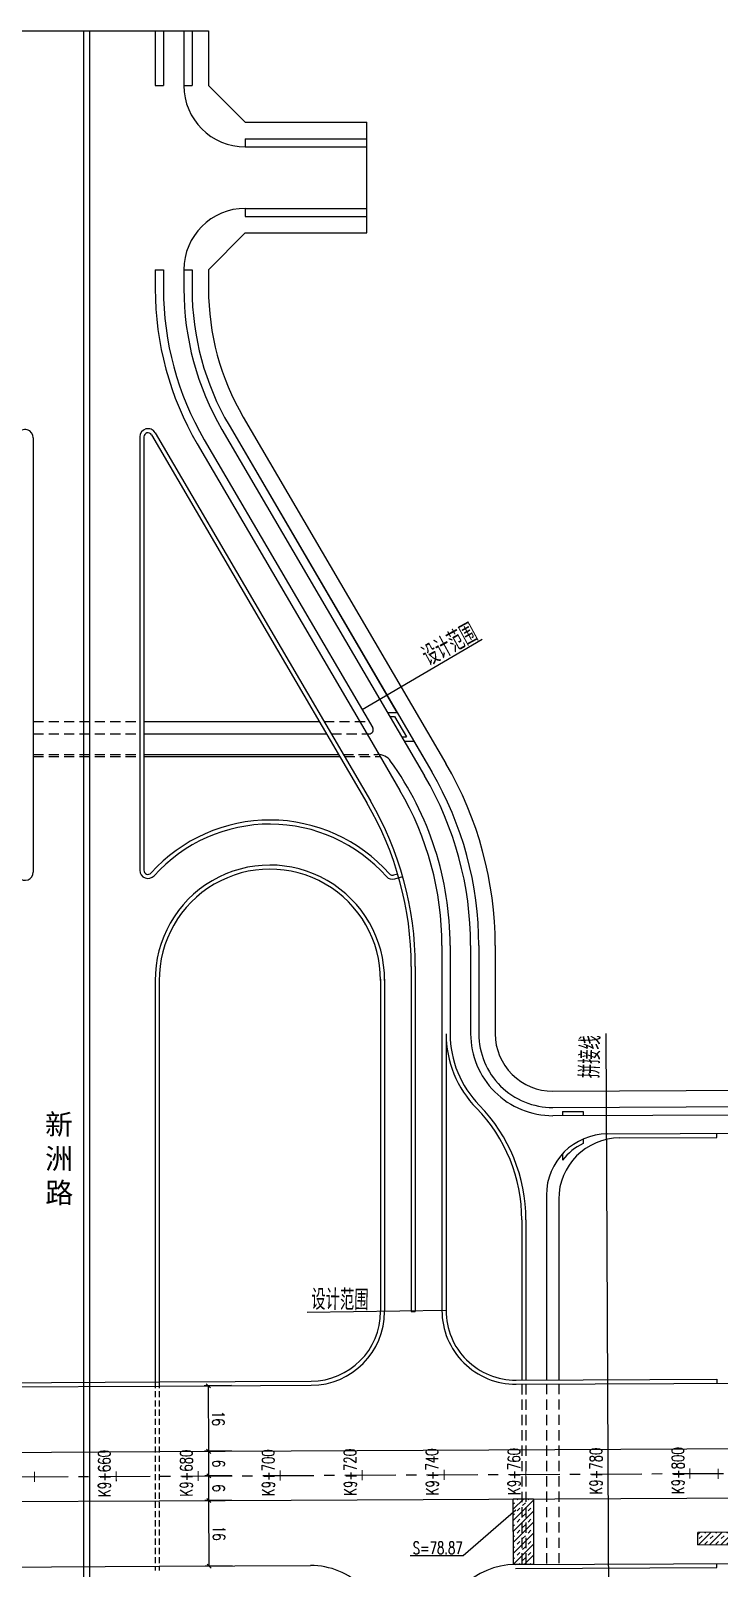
# Model space of a CAD drawing. Extents: x 113363 to 119694, y 18926 to 19620.
# Drawn here: x 113806.4 to 113974.4, y 19242.6 to 19617.8 of the extents above; entities that cross this region are included whole.
import ezdxf
from ezdxf.enums import TextEntityAlignment as Align

# ---------------------------------------------------------------- set-up
doc = ezdxf.new("R2010")
doc.units = 0
for name, pattern in [('CENTER', [2, 1.25, -0.25, 0.25, -0.25]), ('CONTINOUS', [0]), ('DASHED', [0.75, 0.5, -0.25]), ('HIDDENX2', [0.75, 0.5, -0.25])]:
    doc.linetypes.add(name, pattern=pattern)
for name, color, linetype in [('AXIS', 2, 'Continuous'), ('FW', 4, 'Continuous'), ('SGFW', 4, 'Continuous'), ('SZ-ZH-DIM', 7, 'Continuous'), ('人行道', 1, 'Continuous'), ('地下通道', 6, 'Continuous'), ('对应标注', 1, 'Continuous'), ('拼接线', 7, 'Continuous'), ('无障碍', 3, 'Continuous'), ('树池绿化', 3, 'Continuous'), ('横断面宽度标注', 7, 'Continuous'), ('现状', 5, 'Continuous'), ('立道牙', 5, 'Continuous'), ('计量填充层2', 241, 'Continuous'), ('路网路名', 7, 'Continuous')]:
    doc.layers.add(name, color=color, linetype=linetype)
doc.styles.add('hysztext', font='txtd.shx', dxfattribs={"width": 0.7, "bigfont": 'hztxt.shx'})
doc.styles.add('HZO', font='', dxfattribs={"height": 15})
doc.styles.add('HZTXT', font='ROMANS', dxfattribs={"width": 0.75, "bigfont": 'HZTXT'})
doc.styles.get("Standard").update_dxf_attribs({"font": 'txtd.shx', "width": 0.7, "bigfont": 'hztxt.shx'})
doc.styles.add('txtd', font='txtd.shx', dxfattribs={"width": 0.7, "bigfont": 'hztxt.shx'})
doc.styles.get('HZO').set_extended_font_data('宋体')
doc.dimstyles.get("Standard").update_dxf_attribs({"dimtxt": 3, "dimasz": 1, "dimexe": 1, "dimexo": 0.625, "dimgap": 0.9, "dimtad": 1, "dimdsep": 46, "dimtxsty": 'txtd', "dimblk": 'OBLIQUE', "dimcen": 0.09, "dimclrd": 256, "dimadec": 0, "dimazin": 0, "dimtfac": 1, "dimtix": 1, "dimtmove": 2, "dimatfit": 3, "dimfxl": 1, "dimtolj": 1, "dimtzin": 0, "dimlwd": -1, "dimarcsym": 0})
doc.dimstyles.new('横断面', dxfattribs={"dimtxt": 3, "dimasz": 1, "dimexe": 1, "dimexo": 0.625, "dimgap": 0.9, "dimtad": 1, "dimdsep": 46, "dimtxsty": 'Standard', "dimblk": 'OBLIQUE', "dimcen": 0.09, "dimadec": 0, "dimazin": 0, "dimtfac": 1, "dimtix": 1, "dimtmove": 2, "dimatfit": 3, "dimfxl": 1, "dimtolj": 1, "dimtzin": 0, "dimarcsym": 0})

# ---------------------------------------------------------------- blocks, each defined once
blk = doc.blocks.new('_Oblique')
at = {"color": 0, "linetype": 'ByBlock', "lineweight": -2}
blk.add_line((-0.5, -0.5), (0.5, 0.5), dxfattribs=at)
blk = doc.blocks.new('*U271')
at = {"layer": '横断面宽度标注', "color": 0, "linetype": 'CONTINOUS', "lineweight": -2, "transparency": 16777216}
for p, q in [((113855.5, 19259.18), (113848.87, 19259.15)), ((113855.58, 19243.18), (113848.95, 19243.15))]:
    blk.add_line(p, q, dxfattribs=at)
at = {"layer": '横断面宽度标注', "linetype": 'CONTINOUS', "transparency": 16777216}
blk.add_line((113849.95, 19243.15), (113849.87, 19259.15), dxfattribs=at)
for p, rotation in [((113849.87, 19259.15), 90.28595695221858), ((113849.95, 19243.15), 270.2859569522186)]:
    blk.add_blockref('_Oblique', p, dxfattribs=dict(at, rotation=rotation))
at = {"layer": '横断面宽度标注', "color": 0, "linetype": 'CONTINOUS', "transparency": 16777216, "insert": (113852.31, 19251.16), "char_height": 3, "width": 0.000000001, "attachment_point": 5, "rotation": 270.286, "style": 'txtd'}
blk.add_mtext('\\A1;16', dxfattribs=at)
blk = doc.blocks.new('*U272')
at = {"layer": '横断面宽度标注', "color": 0, "linetype": 'CONTINOUS', "lineweight": -2, "transparency": 16777216}
for p, q in [((113855.47, 19265.18), (113848.84, 19265.15)), ((113855.5, 19259.18), (113848.87, 19259.15))]:
    blk.add_line(p, q, dxfattribs=at)
at = {"layer": '横断面宽度标注', "linetype": 'CONTINOUS', "transparency": 16777216}
blk.add_line((113849.87, 19259.15), (113849.84, 19265.15), dxfattribs=at)
for p, rotation in [((113849.84, 19265.15), 90.28595695185399), ((113849.87, 19259.15), 270.285956951854)]:
    blk.add_blockref('_Oblique', p, dxfattribs=dict(at, rotation=rotation))
at = {"layer": '横断面宽度标注', "color": 0, "linetype": 'CONTINOUS', "transparency": 16777216, "insert": (113852.25, 19262.16), "char_height": 3, "width": 0.000000001, "attachment_point": 5, "rotation": 270.286, "style": 'txtd'}
blk.add_mtext('\\A1;6', dxfattribs=at)
blk = doc.blocks.new('*U273')
at = {"layer": '横断面宽度标注', "color": 0, "linetype": 'CONTINOUS', "lineweight": -2, "transparency": 16777216}
for p, q in [((113855.44, 19271.18), (113848.81, 19271.15)), ((113855.47, 19265.18), (113848.84, 19265.15))]:
    blk.add_line(p, q, dxfattribs=at)
at = {"layer": '横断面宽度标注', "linetype": 'CONTINOUS', "transparency": 16777216}
blk.add_line((113849.84, 19265.15), (113849.81, 19271.15), dxfattribs=at)
for p, rotation in [((113849.81, 19271.15), 90.28595695185399), ((113849.84, 19265.15), 270.285956951854)]:
    blk.add_blockref('_Oblique', p, dxfattribs=dict(at, rotation=rotation))
at = {"layer": '横断面宽度标注', "color": 0, "linetype": 'CONTINOUS', "transparency": 16777216, "insert": (113852.22, 19268.16), "char_height": 3, "width": 0.000000001, "attachment_point": 5, "rotation": 270.286, "style": 'txtd'}
blk.add_mtext('\\A1;6', dxfattribs=at)
blk = doc.blocks.new('*U274')
at = {"layer": '横断面宽度标注', "color": 0, "linetype": 'CONTINOUS', "lineweight": -2, "transparency": 16777216}
for p, q in [((113855.36, 19287.18), (113848.73, 19287.15)), ((113855.44, 19271.18), (113848.81, 19271.15))]:
    blk.add_line(p, q, dxfattribs=at)
at = {"layer": '横断面宽度标注', "linetype": 'CONTINOUS', "transparency": 16777216}
blk.add_line((113849.81, 19271.15), (113849.73, 19287.15), dxfattribs=at)
for p, rotation in [((113849.73, 19287.15), 90.28595695185399), ((113849.81, 19271.15), 270.285956951854)]:
    blk.add_blockref('_Oblique', p, dxfattribs=dict(at, rotation=rotation))
at = {"layer": '横断面宽度标注', "color": 0, "linetype": 'CONTINOUS', "transparency": 16777216, "insert": (113852.17, 19279.16), "char_height": 3, "width": 0.000000001, "attachment_point": 5, "rotation": 270.286, "style": 'txtd'}
blk.add_mtext('\\A1;16', dxfattribs=at)
blk = doc.blocks.new('*U168')
at = {"layer": '横断面宽度标注', "color": 0, "linetype": 'CONTINOUS', "lineweight": -2, "transparency": 16777216}
for p, q in [((113855.5, 19259.18), (113848.87, 19259.15)), ((113849.95, 19243.15), (113849.87, 19259.15)), ((113855.58, 19243.18), (113848.95, 19243.15))]:
    blk.add_line(p, q, dxfattribs=at)
for p, rotation in [((113849.87, 19259.15), 90.28595695221858), ((113849.95, 19243.15), 270.2859569522186)]:
    blk.add_blockref('_Oblique', p, dxfattribs=dict(at, rotation=rotation))
at = {"layer": '横断面宽度标注', "color": 0, "linetype": 'CONTINOUS', "transparency": 16777216, "insert": (113852.31, 19251.16), "char_height": 3, "width": 0.000000001, "attachment_point": 5, "rotation": 270.286}
blk.add_mtext('\\A1;16', dxfattribs=at)
blk = doc.blocks.new('*U170')
at = {"layer": '横断面宽度标注', "color": 0, "linetype": 'CONTINOUS', "lineweight": -2, "transparency": 16777216}
for p, q in [((113855.47, 19265.18), (113848.84, 19265.15)), ((113849.87, 19259.15), (113849.84, 19265.15)), ((113855.5, 19259.18), (113848.87, 19259.15))]:
    blk.add_line(p, q, dxfattribs=at)
for p, rotation in [((113849.84, 19265.15), 90.28595695185399), ((113849.87, 19259.15), 270.285956951854)]:
    blk.add_blockref('_Oblique', p, dxfattribs=dict(at, rotation=rotation))
at = {"layer": '横断面宽度标注', "color": 0, "linetype": 'CONTINOUS', "transparency": 16777216, "insert": (113852.25, 19262.16), "char_height": 3, "width": 0.000000001, "attachment_point": 5, "rotation": 270.286}
blk.add_mtext('\\A1;6', dxfattribs=at)
blk = doc.blocks.new('*U171')
at = {"layer": '横断面宽度标注', "color": 0, "linetype": 'CONTINOUS', "lineweight": -2, "transparency": 16777216}
for p, q in [((113855.44, 19271.18), (113848.81, 19271.15)), ((113849.84, 19265.15), (113849.81, 19271.15)), ((113855.47, 19265.18), (113848.84, 19265.15))]:
    blk.add_line(p, q, dxfattribs=at)
for p, rotation in [((113849.81, 19271.15), 90.28595695185399), ((113849.84, 19265.15), 270.285956951854)]:
    blk.add_blockref('_Oblique', p, dxfattribs=dict(at, rotation=rotation))
at = {"layer": '横断面宽度标注', "color": 0, "linetype": 'CONTINOUS', "transparency": 16777216, "insert": (113852.22, 19268.16), "char_height": 3, "width": 0.000000001, "attachment_point": 5, "rotation": 270.286}
blk.add_mtext('\\A1;6', dxfattribs=at)
blk = doc.blocks.new('*U172')
at = {"layer": '横断面宽度标注', "color": 0, "linetype": 'CONTINOUS', "lineweight": -2, "transparency": 16777216}
for p, q in [((113855.36, 19287.18), (113848.73, 19287.15)), ((113849.81, 19271.15), (113849.73, 19287.15)), ((113855.44, 19271.18), (113848.81, 19271.15))]:
    blk.add_line(p, q, dxfattribs=at)
for p, rotation in [((113849.73, 19287.15), 90.28595695185399), ((113849.81, 19271.15), 270.285956951854)]:
    blk.add_blockref('_Oblique', p, dxfattribs=dict(at, rotation=rotation))
at = {"layer": '横断面宽度标注', "color": 0, "linetype": 'CONTINOUS', "transparency": 16777216, "insert": (113852.17, 19279.16), "char_height": 3, "width": 0.000000001, "attachment_point": 5, "rotation": 270.286}
blk.add_mtext('\\A1;16', dxfattribs=at)

msp = doc.modelspace()

# ---------------------------------------------------------------- hatches: boundary and pattern name
at = {"layer": '计量填充层2'}
h = msp.add_hatch(dxfattribs=at)
h.set_pattern_fill('TRANS', color=256, scale=0.3, angle=45, style=0)
h.paths.add_polyline_path([(113924.239, 19243.518), (113924.159, 19259.521), (113929.113, 19259.546), (113929.135, 19243.525)])
h = msp.add_hatch(dxfattribs=at)
h.set_pattern_fill('TRANS', color=256, scale=0.3, angle=45, style=0)
edge = h.paths.add_edge_path()
edge.add_line((113969.193, 19248.341), (114008.193, 19248.491))
edge.add_line((114008.193, 19248.491), (114008.181, 19251.491))
edge.add_line((114008.181, 19251.491), (113969.182, 19251.341))

# ---------------------------------------------------------------- linework, layer by layer
at = {"layer": 'AXIS', "color": 211, "linetype": 'CENTER', "ltscale": 10}
msp.add_line((113543.008, 19263.619), (119536.495, 19293.532), dxfattribs=at)
at = {"layer": 'FW', "linetype": 'CONTINOUS'}
for p, q in [((113916.562, 19469.259), (113887.29, 19452.133)), ((113907.749, 19305.523), (113873.839, 19304.994))]:
    msp.add_line(p, q, dxfattribs=at)
at = {"layer": 'FW'}
msp.add_line((113946.722, 19373.1), (113947.725, 19172.135), dxfattribs=at)
at = {"layer": 'SZ-ZH-DIM'}
for points in [[(113807.254, 19266.188, 0.25, 0.25, 0), (113807.267, 19263.688, 0.25, 0.25, 0)], [(113827.254, 19266.288, 0.25, 0.25, 0), (113827.266, 19263.788, 0.25, 0.25, 0)], [(113847.254, 19266.388, 0.25, 0.25, 0), (113847.266, 19263.888, 0.25, 0.25, 0)], [(113867.253, 19266.487, 0.25, 0.25, 0), (113867.266, 19263.987, 0.25, 0.25, 0)], [(113887.253, 19266.587, 0.25, 0.25, 0), (113887.266, 19264.087, 0.25, 0.25, 0)], [(113907.253, 19266.687, 0.25, 0.25, 0), (113907.265, 19264.187, 0.25, 0.25, 0)], [(113927.253, 19266.787, 0.25, 0.25, 0), (113927.265, 19264.287, 0.25, 0.25, 0)], [(113967.252, 19266.986, 0.25, 0.25, 0), (113967.265, 19264.486, 0.25, 0.25, 0)], [(113974.148, 19266.887, 0.25, 0.25, 0), (113974.161, 19264.387, 0.25, 0.25, 0)]]:
    msp.add_lwpolyline(points, format="xyseb", dxfattribs=at)
at = {"layer": '人行道', "linetype": 'Continuous'}
for p, q in [((113790.25, 19617.848), (113849.75, 19617.848)), ((113888.406, 19568.5), (113888.406, 19595.5))]:
    msp.add_line(p, q, dxfattribs=at)
at = {"layer": '人行道', "ltscale": 10}
for p, q in [((113849.75, 19617.848), (113849.75, 19604.5)), ((113858.75, 19595.5), (113849.75, 19604.5)), ((113858.75, 19595.5), (113888.406, 19595.5)), ((113858.75, 19568.5), (113849.75, 19559.5)), ((113858.75, 19568.5), (113888.406, 19568.5)), ((113849.75, 19559.5), (113849.75, 19554.886)), ((113858.236, 19523.578), (113907.705, 19439.022)), ((113919.749, 19394.585), (113919.749, 19373.068)), ((113933.818, 19359.068), (114055.77, 19359.676))]:
    msp.add_line(p, q, dxfattribs=at)
for centre, radius, start, end in [((113911.75, 19554.886), 62, 180, 210.32955), ((113831.749, 19394.585), 88, 0, 30.32955), ((113933.749, 19373.068), 14, 180, 270.28557)]:
    msp.add_arc(centre, radius, start, end, dxfattribs=at)
at = {"layer": '地下通道', "linetype": 'HIDDENX2', "ltscale": 5}
for p, q in [((113807, 19449.25), (113833, 19449.25)), ((113807, 19449.25), (113833, 19449.25)), ((113877.97, 19449.25), (113888.977, 19449.25)), ((113877.97, 19449.25), (113888.977, 19449.25)), ((113807, 19446.25), (113833, 19446.25)), ((113807, 19446.25), (113833, 19446.25)), ((113879.725, 19446.25), (113888.988, 19446.25)), ((113879.725, 19446.25), (113888.988, 19446.25)), ((113807, 19441.25), (113833, 19441.25)), ((113807, 19441.25), (113833, 19441.25)), ((113882.651, 19441.25), (113890.983, 19441.25)), ((113882.651, 19441.25), (113890.983, 19441.25)), ((113807, 19440.75), (113833, 19440.75)), ((113807, 19440.75), (113833, 19440.75)), ((113882.943, 19440.75), (113891.632, 19440.75)), ((113882.943, 19440.75), (113891.632, 19440.75)), ((113926.249, 19287.532), (113926.249, 19243.528)), ((113926.249, 19287.532), (113926.249, 19243.528)), ((113927.249, 19287.537), (113927.249, 19243.533)), ((113927.249, 19287.537), (113927.249, 19243.533)), ((113932.249, 19287.562), (113932.249, 19243.558)), ((113932.249, 19287.562), (113932.249, 19243.558)), ((113935.249, 19287.577), (113935.249, 19243.573)), ((113935.249, 19287.577), (113935.249, 19243.573))]:
    msp.add_line(p, q, dxfattribs=at)
at = {"layer": '地下通道', "ltscale": 5}
for p, q in [((113834, 19449.25), (113876.812, 19449.25)), ((113834, 19449.25), (113876.812, 19449.25)), ((113834, 19446.25), (113878.567, 19446.25)), ((113834, 19446.25), (113878.567, 19446.25)), ((113834, 19441.25), (113881.492, 19441.25)), ((113834, 19441.25), (113881.492, 19441.25)), ((113834, 19440.75), (113881.785, 19440.75)), ((113834, 19440.75), (113881.785, 19440.75)), ((113932.249, 19333.635), (113932.249, 19288.56)), ((113932.249, 19333.635), (113932.249, 19288.56)), ((113935.249, 19332.65), (113935.249, 19288.575)), ((113935.249, 19332.65), (113935.249, 19288.575)), ((113926.249, 19327.651), (113926.249, 19288.53)), ((113926.249, 19327.651), (113926.249, 19288.53)), ((113927.249, 19327.651), (113927.249, 19288.535)), ((113927.249, 19327.651), (113927.249, 19288.535))]:
    msp.add_line(p, q, dxfattribs=at)
at = {"layer": '对应标注', "linetype": 'CONTINOUS'}
for p, q in [((113924.811, 19256.812), (113911.925, 19245.645)), ((113911.925, 19245.645), (113899.012, 19245.645))]:
    msp.add_line(p, q, dxfattribs=at)
at = {"layer": '拼接线'}
msp.add_line((113946.722, 19373.1), (113947.725, 19172.135), dxfattribs=at)
at = {"layer": '无障碍', "linetype": 'CONTINOUS'}
for p, q in [((113893.452, 19451.502), (113895.769, 19451.502)), ((113894.037, 19450.502), (113895.196, 19450.502)), ((113895.196, 19450.502), (113898.121, 19445.502)), ((113896.962, 19445.502), (113898.121, 19445.502)), ((113897.547, 19444.502), (113899.864, 19444.502)), ((113936.194, 19354.08), (113941.194, 19354.105)), ((113936.194, 19354.08), (113936.194, 19353.08)), ((113941.194, 19354.105), (113941.194, 19353.105)), ((113941.194, 19347.359), (113941.194, 19346.258)), ((113936.194, 19343.774), (113936.194, 19342.225))]:
    msp.add_line(p, q, dxfattribs=at)
msp.add_arc((113947.249, 19333.635), 14, 115.62506, 142.15029, dxfattribs=at)
at = {"layer": '树池绿化'}
for p, q in [((113845.75, 19617.848), (113845.75, 19604.5)), ((113845.75, 19617.848), (113845.75, 19604.5)), ((113843.75, 19604.5), (113845.75, 19604.5)), ((113843.75, 19604.5), (113845.75, 19604.5)), ((113858.75, 19591.5), (113888.406, 19591.5)), ((113858.75, 19591.5), (113858.75, 19589.5)), ((113858.75, 19591.5), (113888.406, 19591.5)), ((113858.75, 19591.5), (113858.75, 19589.5)), ((113858.75, 19574.5), (113858.75, 19572.5)), ((113858.75, 19574.5), (113858.75, 19572.5)), ((113858.75, 19572.5), (113888.406, 19572.5)), ((113858.75, 19572.5), (113888.406, 19572.5)), ((113843.75, 19559.5), (113845.75, 19559.5)), ((113843.75, 19559.5), (113845.75, 19559.5)), ((113845.75, 19559.5), (113845.75, 19554.886)), ((113845.75, 19559.5), (113845.75, 19554.886)), ((113854.783, 19521.558), (113904.252, 19437.002)), ((113854.783, 19521.558), (113895.769, 19451.502)), ((113899.864, 19444.502), (113904.252, 19437.002)), ((113915.749, 19394.585), (113915.749, 19373.068)), ((113915.749, 19394.585), (113915.749, 19373.068)), ((113933.838, 19355.069), (114055.79, 19355.676)), ((113933.838, 19355.069), (114055.79, 19355.676))]:
    msp.add_line(p, q, dxfattribs=at)
for centre, radius, start, end in [((113911.75, 19554.886), 66, 180, 210.32955), ((113911.75, 19554.886), 66, 180, 210.32955), ((113831.749, 19394.585), 84, 0, 30.32955), ((113831.749, 19394.585), 84, 0, 30.32955), ((113933.749, 19373.068), 18, 180, 270.28557), ((113933.749, 19373.068), 18, 180, 270.28557)]:
    msp.add_arc(centre, radius, start, end, dxfattribs=at)
at = {"layer": '现状'}
for p, q in [((113819.25, 19617.848), (113819.25, 18966.845)), ((113819.25, 19617.848), (113819.25, 19287.997)), ((113820.75, 19617.848), (113820.75, 18966.845)), ((113820.75, 19617.848), (113820.75, 19288.004)), ((113836.75, 19617.848), (113836.75, 19604.5)), ((113838.75, 19617.848), (113838.75, 19604.5)), ((113843.75, 19617.848), (113843.75, 19604.5)), ((113836.75, 19604.5), (113838.75, 19604.5)), ((113858.75, 19589.5), (113888.406, 19589.5)), ((113858.75, 19574.5), (113888.406, 19574.5)), ((113836.75, 19559.5), (113836.75, 19554.886)), ((113836.75, 19559.5), (113838.75, 19559.5)), ((113838.75, 19559.5), (113838.75, 19554.886)), ((113843.75, 19559.5), (113843.75, 19554.886)), ((113836.726, 19519.747), (113889.299, 19429.885)), ((113853.057, 19520.548), (113902.526, 19435.993)), ((113807, 19518.536), (113807, 19412.516)), ((113833, 19518.737), (113833, 19412.962)), ((113834, 19518.737), (113834, 19412.962)), ((113835.863, 19519.242), (113888.436, 19429.38)), ((113847.015, 19517.014), (113889.049, 19445.166)), ((113848.741, 19518.023), (113889.851, 19447.755)), ((113889.049, 19445.166), (113896.484, 19432.458)), ((113894.958, 19411.805), (113895.945, 19412.096)), ((113895.241, 19410.845), (113897.184, 19411.418)), ((113906.749, 19394.585), (113906.749, 19305.525)), ((113908.749, 19394.585), (113908.749, 19373.068)), ((113913.749, 19394.585), (113913.749, 19373.068)), ((113899.249, 19389.488), (113899.249, 19305.273)), ((113900.249, 19389.488), (113900.249, 19305.273)), ((113836.75, 19386.46), (113836.75, 19288.084)), ((113837.75, 19386.455), (113837.75, 19288.089)), ((113891.749, 19386.36), (113891.749, 19305.273)), ((113892.749, 19386.363), (113892.749, 19305.275)), ((113907.749, 19373.068), (113907.749, 19305.523)), ((113933.848, 19353.069), (114055.8, 19353.676)), ((113947.174, 19348.635), (114065.452, 19349.224)), ((113950.174, 19347.65), (113973.841, 19347.768)), ((113899.249, 19305.273), (113900.249, 19305.273)), ((113765.336, 19287.728), (113837.75, 19288.089)), ((113837.75, 19288.089), (113874.833, 19288.274)), ((113924.833, 19288.523), (113973.841, 19288.767)), ((113924.66, 19243.52), (113988.58, 19243.84)), ((113924.664, 19242.521), (113973.841, 19242.766)), ((113973.841, 19242.766), (113973.836, 19243.766))]:
    msp.add_line(p, q, dxfattribs=at)
at = {"layer": '现状', "linetype": 'DASHED', "ltscale": 3}
for p, q in [((113819.25, 19287.997), (113819.25, 19241.996)), ((113820.75, 19288.004), (113820.75, 19242.003)), ((113836.75, 19288.084), (113836.75, 19242.083)), ((113837.75, 19288.089), (113837.75, 19242.088))]:
    msp.add_line(p, q, dxfattribs=at)
at = {"layer": '现状'}
for centre, radius, start, end in [((113858.75, 19604.5), 15, 180, 270), ((113858.75, 19559.5), 15, 90, 180), ((113911.75, 19554.886), 75, 180, 210.32955), ((113911.75, 19554.886), 73, 180, 210.32955), ((113911.75, 19554.886), 68, 180, 210.32955), ((113805, 19518.536), 2, 0, 149.81573), ((113835, 19518.737), 2, 30.32955, 180), ((113835, 19518.737), 1, 30.32955, 180), ((113888.988, 19447.25), 1, 270, 30.32955), ((113890.983, 19437.25), 4, 35.76452, 90), ((113831.749, 19394.585), 77, 0, 35.76452), ((113831.749, 19394.585), 82, 0, 30.32955), ((113820.249, 19389.488), 80, 0, 30.32955), ((113831.749, 19394.585), 75, 0, 30.32955), ((113820.249, 19389.488), 79, 0, 30.32955), ((113864.749, 19386.223), 39, 41.56878, 138.0497), ((113864.749, 19386.223), 38, 41.56878, 138.0497), ((113805, 19412.516), 2, 221.9503, 0), ((113835, 19412.962), 2, 180, 318.0497), ((113835, 19412.962), 1, 180, 318.0497), ((113864.749, 19386.223), 28, 359.71448, 180.48424), ((113864.749, 19386.223), 27, 359.70924, 180.49313), ((113894.675, 19412.764), 2, 221.56878, 286.43449), ((113894.675, 19412.764), 1, 221.56878, 286.43449), ((113933.749, 19373.068), 26, 180, 224.32527), ((113933.749, 19373.068), 25, 180, 224.32527), ((113933.749, 19373.068), 20, 180, 270.28557), ((113887.249, 19327.651), 39, 0, 44.32527), ((113887.249, 19327.651), 40, 0, 44.32527), ((113947.249, 19333.635), 15, 90.28557, 180), ((113950.249, 19332.65), 15, 90.28557, 180), ((113874.749, 19305.273), 17, 270.28557, 0), ((113874.749, 19305.275), 18, 270.28596, 0), ((113924.749, 19305.525), 18, 180, 270.28596), ((113924.749, 19305.523), 17, 180, 270.28557), ((113874.749, 19225.274), 18, 0, 90.28596), ((113924.749, 19225.524), 18, 90.28596, 180)]:
    msp.add_arc(centre, radius, start, end, dxfattribs=at)
at = {"layer": '立道牙'}
for p, q in [((113973.841, 19347.768), (113973.836, 19348.768)), ((113765.341, 19286.729), (113837.75, 19287.09)), ((113837.75, 19287.09), (113874.838, 19287.275)), ((113924.838, 19287.525), (114004.087, 19287.921)), ((113973.841, 19288.767), (113973.846, 19287.77)), ((113837.75, 19271.09), (114506.75, 19274.429)), ((113529.834, 19269.553), (113837.75, 19271.09)), ((113837.75, 19259.09), (114506.75, 19262.429)), ((113556.181, 19257.685), (113837.75, 19259.09)), ((113765.162, 19242.728), (113837.75, 19243.09)), ((113837.75, 19243.09), (113874.659, 19243.274))]:
    msp.add_line(p, q, dxfattribs=at)
at = {"layer": '立道牙', "ltscale": 10}
for p, q in [((113837.75, 19271.09), (114506.75, 19274.429)), ((113837.75, 19259.09), (114506.75, 19262.429))]:
    msp.add_line(p, q, dxfattribs=at)
at = {"layer": '计量填充层2'}
msp.add_line((113969.193, 19248.341), (113969.182, 19251.341), dxfattribs=at)
msp.add_lwpolyline([(113924.239, 19243.518), (113924.159, 19259.521), (113929.113, 19259.546), (113929.135, 19243.525)], close=True, dxfattribs=at)
msp.add_lwpolyline([(113969.193, 19248.341), (114008.193, 19248.491), (114008.181, 19251.491), (113969.182, 19251.341)], dxfattribs=at)

# ---------------------------------------------------------------- texts
at = {"layer": 'SGFW', "linetype": 'Continuous', "style": 'HZTXT', "width": 0.7}
for s, rotation, p in [('设计范围', 28.62009, (113903.645, 19462.541, 145)), ('拼接线', 88.29054, (113945.247, 19362.138, 145)), ('设计范围', 359.18289, (113874.811, 19305.734, 145))]:
    msp.add_text(s, height=5, rotation=rotation, dxfattribs=at).set_placement(p)
at = {"layer": 'SZ-ZH-DIM', "style": 'hysztext', "width": 0.7}
for s, p in [(' K9+660', (113826.76, 19265.035)), (' K9+680', (113846.76, 19265.135)), (' K9+700', (113866.76, 19265.235)), (' K9+720', (113886.759, 19265.335)), (' K9+740', (113906.759, 19265.435)), (' K9+760', (113926.759, 19265.534)), (' K9+780', (113946.759, 19265.634)), (' K9+800', (113966.758, 19265.734))]:
    msp.add_text(s, height=3, rotation=90.28596, dxfattribs=at).set_placement(p, align=Align.BOTTOM_CENTER)
at = {"layer": '对应标注', "linetype": 'CONTINOUS', "style": 'txtd', "width": 0.7}
msp.add_text('S=78.87', height=3, dxfattribs=at).set_placement((113899.59, 19246.067))
at = {"layer": '拼接线', "style": 'HZTXT', "width": 0.7}
msp.add_text('拼接线', height=5, rotation=88.29054, dxfattribs=at).set_placement((113945.247, 19362.138, 145))
at = {"layer": '路网路名', "insert": (113809.859, 19353.409), "char_height": 5, "width": 6, "attachment_point": 1, "rotation": 0.19573, "style": 'HZO'}
msp.add_mtext('新洲路', dxfattribs=at)

# ---------------------------------------------------------------- dimensions: what is measured, and where the dimension line sits
at = {"layer": '横断面宽度标注', "linetype": 'CONTINOUS'}
for base, p1, p2, dimstyle, picture, middle in [((113849.727, 19287.15), (113856.065, 19271.182), (113855.985, 19287.181), 'Standard', '*U274', (113852.167, 19279.162)), ((113849.727, 19287.15), (113856.065, 19271.182), (113855.985, 19287.181), '横断面', '*U172', (113852.167, 19279.162)), ((113849.807, 19271.15), (113856.095, 19265.182), (113856.065, 19271.182), 'Standard', '*U273', (113852.221, 19268.162)), ((113849.807, 19271.15), (113856.095, 19265.182), (113856.065, 19271.182), '横断面', '*U171', (113852.221, 19268.162)), ((113849.836, 19265.15), (113856.125, 19259.182), (113856.095, 19265.182), 'Standard', '*U272', (113852.251, 19262.162)), ((113849.836, 19265.15), (113856.125, 19259.182), (113856.095, 19265.182), '横断面', '*U170', (113852.251, 19262.162))]:
    dim = msp.add_linear_dim(base=base, p1=p1, p2=p2, angle=270.28596, dimstyle=dimstyle, dxfattribs=at)
    dim.commit()
    dim.dimension.update_dxf_attribs({"geometry": picture, "text_midpoint": middle})
for dimstyle, picture in [('Standard', '*U271'), ('横断面', '*U168')]:
    dim = msp.add_aligned_dim(p1=(113856.204, 19243.182), p2=(113856.125, 19259.182), distance=6.258, dimstyle=dimstyle, dxfattribs=at)
    dim.commit()
    dim.dimension.update_dxf_attribs({"geometry": picture, "text_midpoint": (113852.306, 19251.163)})

doc.saveas('drawing.dxf')
